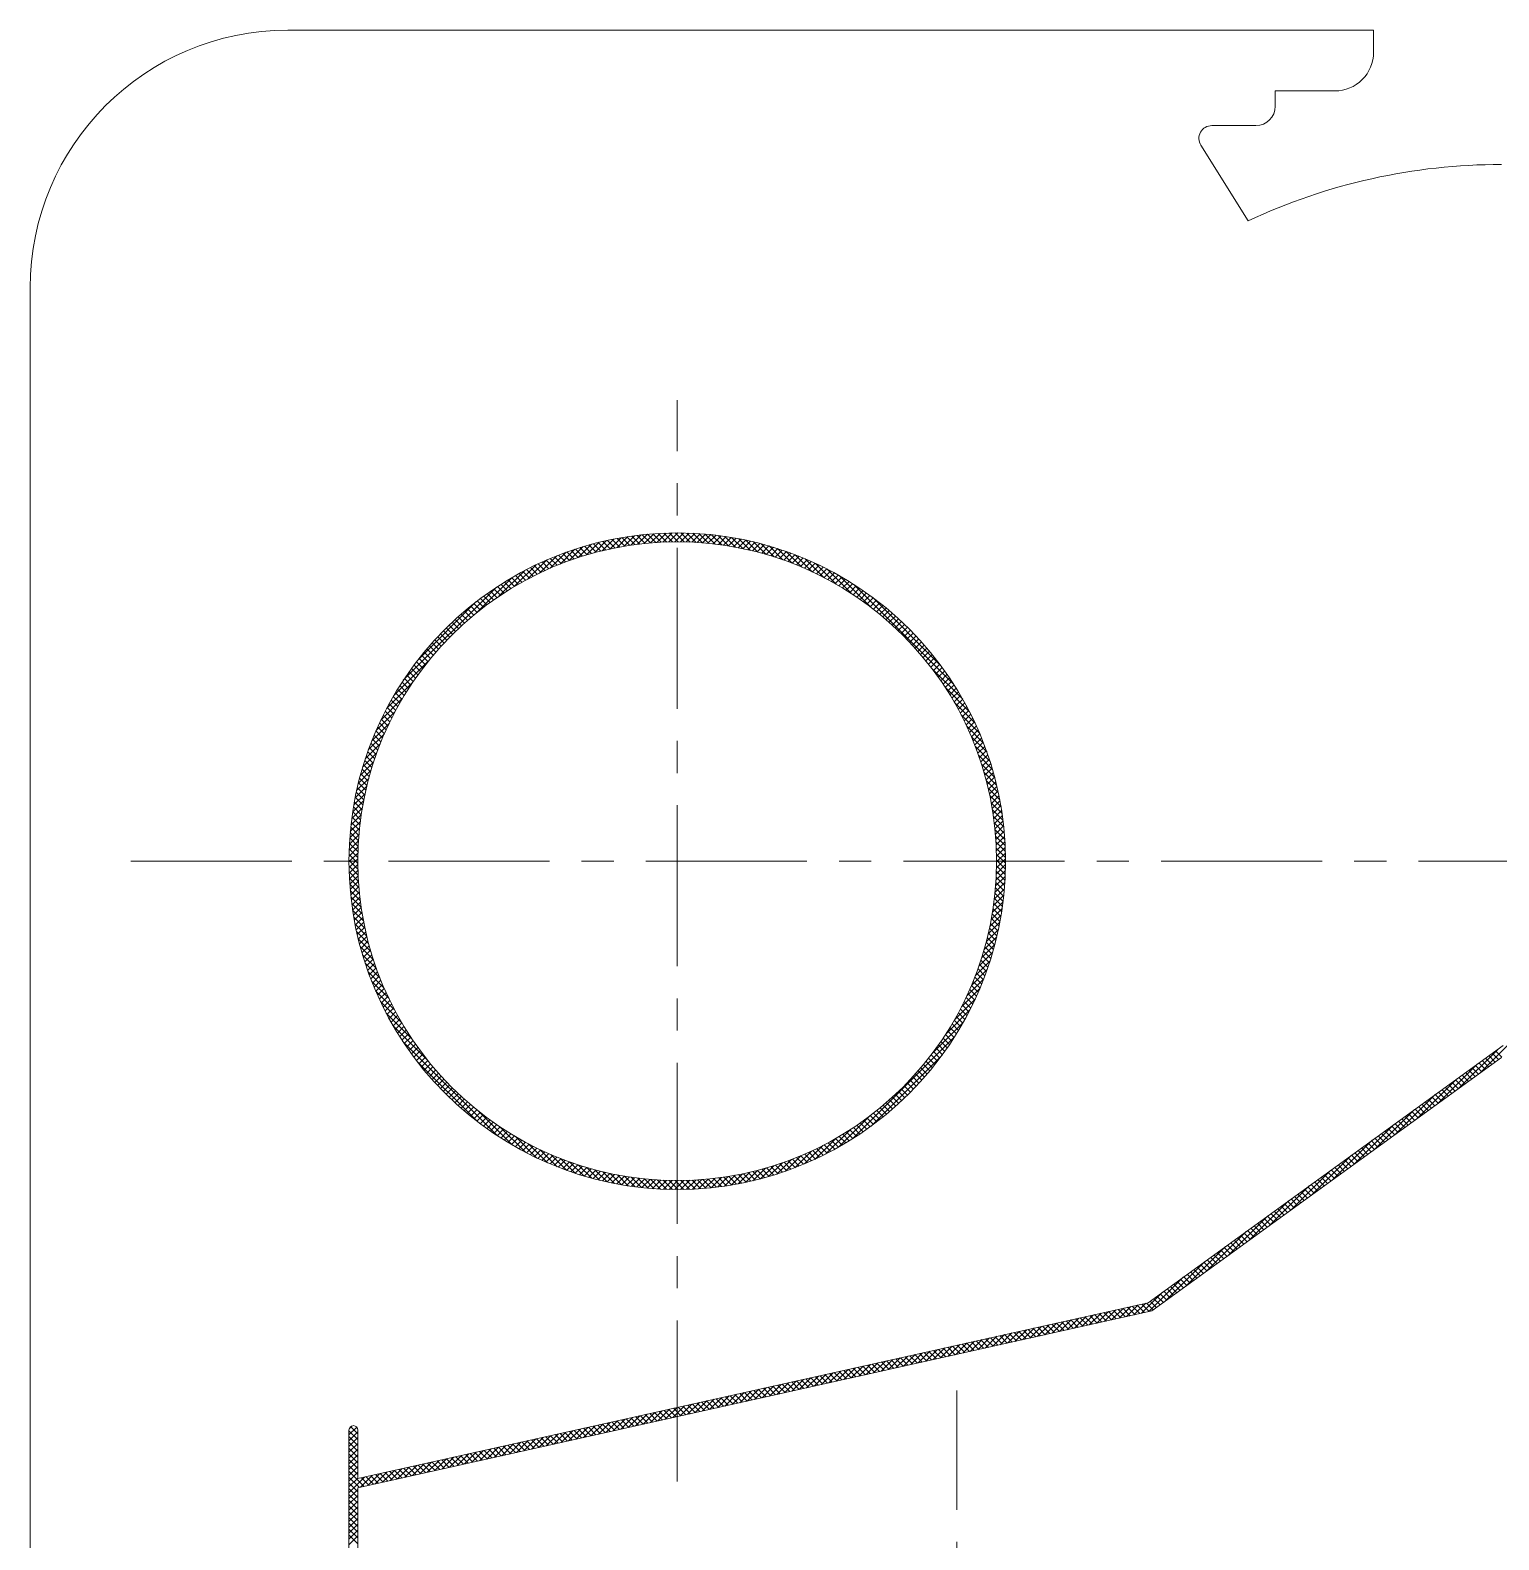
# Model space of a CAD drawing. Header units: millimetres. Extents: x 3108 to 3702, y 1162 to 1582.
# Drawn here: x 3350.9 to 3373.71, y 1254.9 to 1278.34 of the extents above; entities that cross this region are included whole.
import ezdxf

# ---------------------------------------------------------------- set-up
doc = ezdxf.new("R2010")
doc.units = ezdxf.units.MM
doc.linetypes.add('CENTERX2', pattern=[4, 2.5, -0.5, 0.5, -0.5])
for name, color, linetype, lineweight, true_color in [('1', 1, 'Continuous', 18, 0xff0000), ('2', 2, 'Continuous', 18, 0xffff00), ('3', 3, 'CENTERX2', 18, 0x00ff00)]:
    doc.layers.add(name, color=color, linetype=linetype, lineweight=lineweight, true_color=true_color)
pattern_1 = [(45, (2985.516089419809, 728.7765674646269), (-0.04490128060534576, 0.04490128060534577), []), (135, (2985.516089419809, 728.7765674646269), (-0.04490128060534577, -0.04490128060534576), [])]

msp = doc.modelspace()

# ---------------------------------------------------------------- hatches: boundary and pattern name
at = {"layer": '2'}
h = msp.add_hatch(dxfattribs=at)
h.set_pattern_fill('ANSI37', color=256, scale=0.02, style=0)
h.set_pattern_definition(pattern_1)
edge = h.paths.add_edge_path(flags=0)
edge.add_line((3360.947373301995, 1270.393427301221), (3360.947373301995, 1270.53181681727))
edge.add_arc((3360.94737333239, 1265.434023688012), 5.097793129258321, 90.00000034162359, 179.9999999999987)
edge.add_line((3355.849580203132, 1265.434023718407), (3355.98796971918, 1265.434023718407))
edge.add_arc((3360.947373331565, 1265.434023688837), 4.959403612384335, 90.00000034162429, 179.9999999999987, ccw=False)
edge = h.paths.add_edge_path(flags=0)
edge.add_line((3360.947373301995, 1270.53181681727), (3360.947373301995, 1270.393427301221))
edge.add_arc((3360.947373272425, 1265.434023688837), 4.959403612384335, 1.3073986337985843e-12, 89.99999965837583, ccw=False)
edge.add_line((3365.906776884809, 1265.434023718407), (3366.045166400857, 1265.434023718407))
edge.add_arc((3360.947373271599, 1265.434023688012), 5.097793129258264, 0, 89.99999965837641)
h = msp.add_hatch(dxfattribs=at)
h.set_pattern_fill('ANSI37', color=256, scale=0.02, style=0)
h.set_pattern_definition(pattern_1)
edge = h.paths.add_edge_path(flags=0)
edge.add_line((3360.947373301995, 1270.53181681727), (3360.947373301995, 1270.393427301221))
edge.add_arc((3360.947373272425, 1265.434023688837), 4.959403612384335, 1.3073986337985843e-12, 89.99999965837583, ccw=False)
edge.add_line((3365.906776884809, 1265.434023718407), (3366.045166400857, 1265.434023718407))
edge.add_arc((3360.947373271599, 1265.434023688012), 5.097793129258264, 0, 89.99999965837641)
edge = h.paths.add_edge_path(flags=0)
edge.add_arc((3360.94737333239, 1265.434023688012), 5.097793129258321, 90.00000034162359, 179.9999999999987)
edge.add_line((3355.849580203132, 1265.434023718407), (3355.98796971918, 1265.434023718407))
edge.add_arc((3360.947373331565, 1265.434023688837), 4.959403612384335, 90.00000034162429, 179.9999999999987, ccw=False)
edge.add_line((3360.947373301995, 1270.393427301221), (3360.947373301995, 1270.53181681727))
edge = h.paths.add_edge_path(flags=0)
edge.add_arc((3360.947373271599, 1265.434023688012), 5.097793129258264, 0, 89.99999965837641)
edge.add_line((3360.947373301995, 1270.53181681727), (3360.947373301995, 1270.393427301221))
edge.add_arc((3360.947373272425, 1265.434023688837), 4.959403612384335, 1.3073986337985843e-12, 89.99999965837583, ccw=False)
edge.add_arc((3360.947373272425, 1265.434023747977), 4.959403612384278, 270.0000003416236, 360, ccw=False)
edge.add_line((3360.947373301995, 1260.474620135593), (3360.947373301995, 1260.336230619544))
edge.add_arc((3360.947373271599, 1265.434023748802), 5.097793129258321, 270.0000003416236, 359.9999999999987)
edge = h.paths.add_edge_path(flags=0)
edge.add_arc((3360.947373331565, 1265.434023747977), 4.959403612383994, 179.9999999999974, 269.999999658379, ccw=False)
edge.add_arc((3360.947373331565, 1265.434023688837), 4.959403612384335, 90.00000034162429, 179.9999999999987, ccw=False)
edge.add_line((3360.947373301995, 1270.393427301221), (3360.947373301995, 1270.53181681727))
edge.add_arc((3360.94737333239, 1265.434023688012), 5.097793129258321, 90.00000034162359, 179.9999999999987)
edge.add_arc((3360.94737333239, 1265.434023748802), 5.09779312925815, 180, 269.9999996583777)
edge.add_line((3360.947373301995, 1260.336230619544), (3360.947373301995, 1260.474620135593))

# ---------------------------------------------------------------- linework, layer by layer
at = {"layer": '1'}
for p, q in [((3354.898701419799, 1278.339629788266), (3371.760574705775, 1278.339629788266)), ((3371.760574705775, 1277.996440733297), (3371.760574705775, 1278.339629788266)), ((3370.234456533242, 1277.396440733294), (3370.234456533242, 1277.158294931756)), ((3371.160574705776, 1277.396440733294), (3370.234456533242, 1277.396440733294)), ((3369.934456533243, 1276.858294931756), (3369.248901402043, 1276.858294931756)), ((3369.07934485043, 1276.552226200237), (3369.81381113877, 1275.378142477909)), ((3350.898701419799, 1274.339629788266), (3350.898701419799, 1209.088863914539)), ((3360.947373301995, 1270.427008017804), (3360.947373301995, 1270.427008017804)), ((3373.773013512572, 1262.574170670146), (3368.258417234217, 1258.578005624563)), ((3373.747373302007, 1262.384685206493), (3368.316438387537, 1258.449145563232)), ((3368.258417234217, 1258.578005624563), (3355.98796971918, 1255.846100643569)), ((3368.316438387537, 1258.449145563232), (3355.98796971918, 1255.704322693338)), ((3355.849580203132, 1256.598801128429), (3355.849580203132, 1226.801437567586)), ((3355.98796971918, 1256.598801128429), (3355.98796971918, 1255.846100643569)), ((3355.98796971918, 1255.704322693338), (3355.98796971918, 1227.724171009467))]:
    msp.add_line(p, q, dxfattribs=at)
for radius in [5.097793098862894, 4.959403582814048]:
    msp.add_circle((3360.947373301995, 1265.434023718407), radius, dxfattribs=at)
for centre, radius, start, end in [((3354.898701419799, 1274.339629788266), 4, 90, 180), ((3371.160574705776, 1277.996440733295), 0.6000000000000227, 270, 1.693581756785693e-10), ((3369.934456533243, 1277.158294931756), 0.2999999999999545, 270, 0), ((3369.248901402043, 1276.658294931756), 0.2000000000000455, 90, 212.028677327036), ((3373.732959625329, 1267.041693711203), 9.21173723570251, 89.91034881302514, 115.1792525339278), ((3355.918774961156, 1256.598801128429), 0.06919475802442321, 9.119286382692197e-11, 179.9999999999088)]:
    msp.add_arc(centre, radius, start, end, dxfattribs=at)
at = {"layer": '2'}
for p, q in [((3373.407258351137, 1262.138220114663), (3374.007675236436, 1262.738636999963)), ((3373.081115909417, 1261.901880234154), (3373.70180474873, 1262.522569073466)), ((3373.755779828707, 1262.390777015658), (3373.656684363334, 1262.489872481031)), ((3372.754973467697, 1261.665540353645), (3373.37566230701, 1262.286229192958)), ((3373.443360126663, 1262.164381350438), (3373.344264661291, 1262.263476815811)), ((3373.495430077004, 1262.202113961308), (3373.396334611631, 1262.301209426681)), ((3373.547500027344, 1262.239846572178), (3373.448404561972, 1262.338942037551)), ((3373.599569977684, 1262.277579183048), (3373.500474512313, 1262.376674648421)), ((3373.651639928026, 1262.315311793918), (3373.552544462653, 1262.414407259291)), ((3373.703709878366, 1262.353044404788), (3373.604614412994, 1262.452139870161)), ((3372.428831025979, 1261.429200473136), (3373.049519865291, 1262.049889312449)), ((3373.130940424619, 1261.937985685218), (3373.031844959246, 1262.03708115059)), ((3373.183010374959, 1261.975718296088), (3373.083914909588, 1262.074813761461)), ((3373.235080325301, 1262.013450906958), (3373.135984859927, 1262.112546372331)), ((3373.287150275641, 1262.051183517828), (3373.188054810269, 1262.150278983201)), ((3373.339220225982, 1262.088916128698), (3373.240124760609, 1262.188011594071)), ((3373.391290176323, 1262.126648739568), (3373.292194710949, 1262.225744204941)), ((3372.102688584258, 1261.192860592628), (3372.723377423571, 1261.81354943194)), ((3372.766450772234, 1261.673857409128), (3372.667355306862, 1261.7729528745)), ((3372.818520722576, 1261.711590019998), (3372.719425257202, 1261.81068548537)), ((3372.870590672916, 1261.749322630867), (3372.771495207543, 1261.84841809624)), ((3372.922660623256, 1261.787055241737), (3372.823565157884, 1261.88615070711)), ((3372.974730573598, 1261.824787852608), (3372.875635108224, 1261.92388331798)), ((3373.026800523938, 1261.862520463477), (3372.927705058566, 1261.961615928851)), ((3373.078870474279, 1261.900253074348), (3372.979775008906, 1261.99934853972)), ((3371.776546142539, 1260.956520712119), (3372.397234981852, 1261.577209551432)), ((3372.454031070191, 1261.447461743907), (3372.354935604818, 1261.54655720928)), ((3372.506101020531, 1261.485194354777), (3372.407005555159, 1261.58428982015)), ((3372.558170970872, 1261.522926965647), (3372.459075505499, 1261.62202243102)), ((3372.610240921213, 1261.560659576517), (3372.511145455841, 1261.65975504189)), ((3372.662310871553, 1261.598392187387), (3372.563215406181, 1261.69748765276)), ((3372.714380821894, 1261.636124798257), (3372.615285356521, 1261.73522026363)), ((3371.45040370082, 1260.72018083161), (3372.071092540132, 1261.340869670923)), ((3372.141611368147, 1261.221066078687), (3372.042515902774, 1261.32016154406)), ((3372.193681318487, 1261.258798689557), (3372.094585853114, 1261.35789415493)), ((3372.245751268828, 1261.296531300427), (3372.146655803456, 1261.3956267658)), ((3372.297821219169, 1261.334263911297), (3372.198725753796, 1261.43335937667)), ((3372.349891169509, 1261.371996522167), (3372.250795704137, 1261.47109198754)), ((3372.401961119851, 1261.409729133037), (3372.302865654477, 1261.50882459841)), ((3371.1242612591, 1260.483840951101), (3371.744950098413, 1261.104529790414)), ((3371.829191666103, 1260.994670413467), (3371.73009620073, 1261.093765878839)), ((3371.881261616444, 1261.032403024337), (3371.782166151071, 1261.131498489709)), ((3371.933331566784, 1261.070135635207), (3371.834236101412, 1261.169231100579)), ((3371.985401517125, 1261.107868246077), (3371.886306051752, 1261.20696371145)), ((3372.037471467466, 1261.145600856947), (3371.938376002093, 1261.244696322319)), ((3372.089541417806, 1261.183333467817), (3371.990445952434, 1261.28242893319)), ((3370.79811881738, 1260.247501070593), (3371.418807656694, 1260.868189909906)), ((3371.516771964059, 1260.768274748246), (3371.417676498686, 1260.867370213619)), ((3371.5688419144, 1260.806007359116), (3371.469746449027, 1260.905102824489)), ((3371.620911864741, 1260.843739969986), (3371.521816399368, 1260.942835435359)), ((3371.672981815081, 1260.881472580857), (3371.573886349709, 1260.980568046229)), ((3371.725051765422, 1260.919205191726), (3371.625956300049, 1261.018300657099)), ((3371.777121715762, 1260.956937802596), (3371.678026250389, 1261.056033267969)), ((3370.471976375661, 1260.011161190084), (3371.092665214974, 1260.631850029397)), ((3371.152282311674, 1260.504146472156), (3371.053186846302, 1260.603241937529)), ((3371.204352262015, 1260.541879083026), (3371.105256796642, 1260.640974548399)), ((3371.256422212356, 1260.579611693896), (3371.157326746983, 1260.678707159269)), ((3371.308492162696, 1260.617344304766), (3371.209396697324, 1260.716439770139)), ((3371.360562113037, 1260.655076915636), (3371.261466647664, 1260.754172381009)), ((3371.412632063378, 1260.692809526506), (3371.313536598005, 1260.791904991879)), ((3371.464702013719, 1260.730542137376), (3371.365606548346, 1260.829637602749)), ((3370.145833933942, 1259.774821309575), (3370.766522773255, 1260.395510148888)), ((3370.839862609631, 1260.277750806936), (3370.740767144258, 1260.376846272309)), ((3370.891932559971, 1260.315483417806), (3370.792837094599, 1260.414578883179)), ((3370.944002510312, 1260.353216028676), (3370.844907044939, 1260.452311494049)), ((3370.996072460653, 1260.390948639546), (3370.89697699528, 1260.490044104919)), ((3371.048142410993, 1260.428681250416), (3370.94904694562, 1260.527776715789)), ((3371.100212361334, 1260.466413861286), (3371.001116895961, 1260.565509326659)), ((3369.819691492222, 1259.538481429066), (3370.440380331536, 1260.15917026838)), ((3370.527442907587, 1260.051355141715), (3370.428347442214, 1260.150450607088)), ((3370.579512857928, 1260.089087752586), (3370.480417392555, 1260.188183217958)), ((3370.631582808268, 1260.126820363456), (3370.532487342895, 1260.225915828828)), ((3370.683652758609, 1260.164552974326), (3370.584557293236, 1260.263648439698)), ((3370.735722708949, 1260.202285585196), (3370.636627243577, 1260.301381050569)), ((3370.78779265929, 1260.240018196066), (3370.688697193917, 1260.339113661438)), ((3369.493549050503, 1259.302141548558), (3370.114237889816, 1259.922830387871)), ((3370.215023205543, 1259.824959476495), (3370.11592774017, 1259.924054941868)), ((3370.267093155884, 1259.862692087365), (3370.167997690511, 1259.961787552738)), ((3370.319163106224, 1259.900424698235), (3370.220067640852, 1259.999520163608)), ((3370.371233056565, 1259.938157309105), (3370.272137591192, 1260.037252774478)), ((3370.423303006906, 1259.975889919975), (3370.324207541533, 1260.074985385348)), ((3370.475372957246, 1260.013622530845), (3370.376277491874, 1260.112717996218)), ((3369.167406608783, 1259.065801668049), (3369.788095448097, 1259.686490507362)), ((3369.902603503499, 1259.598563811275), (3369.803508038126, 1259.697659276648)), ((3369.954673453839, 1259.636296422145), (3369.855577988467, 1259.735391887518)), ((3370.006743404181, 1259.674029033015), (3369.907647938808, 1259.773124498388)), ((3370.058813354521, 1259.711761643885), (3369.959717889148, 1259.810857109258)), ((3370.110883304862, 1259.749494254755), (3370.011787839489, 1259.848589720128)), ((3370.162953255202, 1259.787226865625), (3370.063857789829, 1259.886322330998)), ((3368.841264167064, 1258.82946178754), (3369.461953006377, 1259.450150626853)), ((3369.538113851114, 1259.334435535185), (3369.439018385742, 1259.433531000557)), ((3369.590183801455, 1259.372168146055), (3369.491088336082, 1259.471263611428)), ((3369.642253751796, 1259.409900756925), (3369.543158286423, 1259.508996222298)), ((3369.694323702136, 1259.447633367795), (3369.595228236763, 1259.546728833168)), ((3369.746393652477, 1259.485365978665), (3369.647298187104, 1259.584461444038)), ((3369.798463602818, 1259.523098589535), (3369.699368137445, 1259.622194054908)), ((3369.850533553159, 1259.560831200405), (3369.751438087786, 1259.659926665778)), ((3368.515121725345, 1258.593121907031), (3369.135810564658, 1259.213810746345)), ((3369.22569414907, 1259.108039869965), (3369.126598683697, 1259.207135335337)), ((3369.277764099411, 1259.145772480834), (3369.178668634038, 1259.244867946207)), ((3369.329834049752, 1259.183505091705), (3369.230738584379, 1259.282600557077)), ((3369.381904000093, 1259.221237702575), (3369.28280853472, 1259.320333167947)), ((3369.433973950433, 1259.258970313444), (3369.33487848506, 1259.358065778817)), ((3369.486043900774, 1259.296702924315), (3369.386948435401, 1259.395798389687)), ((3368.271291205583, 1258.43909394848), (3368.809668122939, 1258.977470865836)), ((3368.913274447027, 1258.881644204744), (3368.814178981654, 1258.980739670117)), ((3368.965344397367, 1258.919376815614), (3368.866248931995, 1259.018472280987)), ((3369.017414347708, 1258.957109426484), (3368.918318882335, 1259.056204891857)), ((3369.069484298049, 1258.994842037354), (3368.970388832676, 1259.093937502727)), ((3369.121554248389, 1259.032574648224), (3369.022458783016, 1259.131670113597)), ((3369.17362419873, 1259.070307259094), (3369.074528733357, 1259.169402724467)), ((3368.155768565712, 1258.41337386982), (3368.483525681219, 1258.741130985327)), ((3368.600854744983, 1258.655248539524), (3368.50175927961, 1258.754344004897)), ((3368.652924695324, 1258.692981150394), (3368.553829229951, 1258.792076615767)), ((3368.704994645664, 1258.730713761264), (3368.605899180291, 1258.829809226637)), ((3368.757064596005, 1258.768446372134), (3368.657969130632, 1258.867541837507)), ((3368.809134546345, 1258.806178983004), (3368.710039080972, 1258.905274448377)), ((3368.861204496686, 1258.843911593874), (3368.762109031313, 1258.943007059247)), ((3367.693678006229, 1258.31049355518), (3367.876062148345, 1258.492877697295)), ((3367.8092006461, 1258.33621363384), (3367.991584788215, 1258.518597775955)), ((3367.983138366617, 1258.374939305783), (3367.867177959903, 1258.490899712497)), ((3367.92472328597, 1258.3619337125), (3368.107107428086, 1258.544317854615)), ((3368.056588021552, 1258.391292212058), (3367.940627614838, 1258.507252618772)), ((3368.130037676488, 1258.407645118334), (3368.014077269774, 1258.523605525048)), ((3368.040245925841, 1258.38765379116), (3368.222630067957, 1258.570037933275)), ((3368.203487331423, 1258.423998024609), (3368.087526924709, 1258.539958431323)), ((3368.276936986358, 1258.440350930885), (3368.160976579644, 1258.556311337598)), ((3368.340504993279, 1258.466585485173), (3368.23442623458, 1258.572664243874)), ((3368.39257494362, 1258.504318096044), (3368.293479478247, 1258.603413561417)), ((3368.444644893961, 1258.542050706914), (3368.345549428588, 1258.641146172287)), ((3368.496714844302, 1258.579783317784), (3368.397619378929, 1258.678878783157)), ((3368.548784794642, 1258.617515928654), (3368.449689329269, 1258.716611394027)), ((3366.653974247393, 1258.07901284724), (3366.836358389508, 1258.261396989355)), ((3366.769496887263, 1258.1047329259), (3366.951881029379, 1258.287117068015)), ((3366.954843197522, 1258.145998617928), (3366.838882790808, 1258.261959024642)), ((3366.885019527134, 1258.13045300456), (3367.06740366925, 1258.312837146675)), ((3367.028292852458, 1258.162351524203), (3366.912332445744, 1258.278311930917)), ((3367.101742507393, 1258.178704430479), (3366.985782100679, 1258.294664837192)), ((3367.000542167005, 1258.15617308322), (3367.18292630912, 1258.338557225335)), ((3367.175192162328, 1258.195057336754), (3367.059231755614, 1258.311017743468)), ((3367.116064806876, 1258.18189316188), (3367.298448948991, 1258.364277303995)), ((3367.248641817263, 1258.211410243029), (3367.13268141055, 1258.327370649743)), ((3367.322091472199, 1258.227763149305), (3367.206131065485, 1258.343723556018)), ((3367.231587446746, 1258.20761324054), (3367.413971588862, 1258.389997382655)), ((3367.395541127134, 1258.24411605558), (3367.279580720421, 1258.360076462294)), ((3367.347110086617, 1258.2333333192), (3367.529494228732, 1258.415717461315)), ((3367.46899078207, 1258.260468961855), (3367.353030375356, 1258.376429368569)), ((3367.542440437005, 1258.276821868131), (3367.426480030291, 1258.392782274845)), ((3367.462632726488, 1258.25905339786), (3367.645016868603, 1258.441437539975)), ((3367.61589009194, 1258.293174774406), (3367.499929685226, 1258.40913518112)), ((3367.689339746875, 1258.309527680681), (3367.573379340162, 1258.425488087395)), ((3367.578155366358, 1258.28477347652), (3367.760539508474, 1258.467157618635)), ((3367.762789401811, 1258.325880586957), (3367.646828995097, 1258.441840993671)), ((3367.836239056746, 1258.342233493232), (3367.720278650032, 1258.458193899946)), ((3367.909688711682, 1258.358586399508), (3367.793728304968, 1258.474546806221)), ((3365.614270488556, 1257.8475321393), (3365.796654630672, 1258.029916281415)), ((3365.729793128427, 1257.87325221796), (3365.912177270543, 1258.055636360075)), ((3365.926548028428, 1257.917057930073), (3365.810587621714, 1258.033018336787)), ((3365.845315768297, 1257.89897229662), (3366.027699910413, 1258.081356438735)), ((3365.999997683363, 1257.933410836348), (3365.884037276649, 1258.049371243062)), ((3366.073447338298, 1257.949763742624), (3365.957486931584, 1258.065724149337)), ((3365.960838408168, 1257.92469237528), (3366.143222550284, 1258.107076517395)), ((3366.146896993233, 1257.966116648899), (3366.03093658652, 1258.082077055613)), ((3366.076361048039, 1257.95041245394), (3366.258745190155, 1258.132796596055)), ((3366.220346648169, 1257.982469555174), (3366.104386241455, 1258.098429961888)), ((3366.293796303104, 1257.99882246145), (3366.177835896391, 1258.114782868164)), ((3366.19188368791, 1257.9761325326), (3366.374267830025, 1258.158516674715)), ((3366.367245958039, 1258.015175367725), (3366.251285551326, 1258.131135774439)), ((3366.30740632778, 1258.00185261126), (3366.489790469896, 1258.184236753375)), ((3366.440695612975, 1258.031528274), (3366.324735206261, 1258.147488680714)), ((3366.51414526791, 1258.047881180276), (3366.398184861196, 1258.16384158699)), ((3366.422928967651, 1258.02757268992), (3366.605313109767, 1258.209956832035)), ((3366.587594922845, 1258.064234086551), (3366.471634516132, 1258.180194493265)), ((3366.538451607522, 1258.05329276858), (3366.720835749637, 1258.235676910695)), ((3366.661044577781, 1258.080586992827), (3366.545084171067, 1258.19654739954)), ((3366.734494232716, 1258.096939899102), (3366.618533826002, 1258.212900305816)), ((3366.807943887652, 1258.113292805377), (3366.691983480938, 1258.229253212091)), ((3366.881393542587, 1258.129645711653), (3366.765433135873, 1258.245606118366)), ((3364.57456672972, 1257.616051431359), (3364.756950871836, 1257.798435573475)), ((3364.690089369591, 1257.641771510019), (3364.872473511706, 1257.824155652135)), ((3364.824803204398, 1257.671764335942), (3364.708842797684, 1257.787724742656)), ((3364.898252859333, 1257.688117242218), (3364.782292452619, 1257.804077648932)), ((3364.805612009461, 1257.667491588679), (3364.987996151577, 1257.849875730795)), ((3364.971702514268, 1257.704470148493), (3364.855742107554, 1257.820430555207)), ((3364.921134649332, 1257.693211667339), (3365.103518791448, 1257.875595809455)), ((3365.045152169203, 1257.720823054769), (3364.92919176249, 1257.836783461482)), ((3365.118601824139, 1257.737175961044), (3365.002641417425, 1257.853136367758)), ((3365.036657289203, 1257.718931745999), (3365.219041431319, 1257.901315888115)), ((3365.192051479074, 1257.753528867319), (3365.076091072361, 1257.869489274033)), ((3365.26550113401, 1257.769881773595), (3365.149540727296, 1257.885842180308)), ((3365.152179929074, 1257.74465182466), (3365.334564071189, 1257.927035966775)), ((3365.338950788945, 1257.78623467987), (3365.222990382231, 1257.902195086584)), ((3365.267702568944, 1257.77037190332), (3365.45008671106, 1257.952756045435)), ((3365.41240044388, 1257.802587586145), (3365.296440037167, 1257.918547992859)), ((3365.485850098816, 1257.818940492421), (3365.369889692102, 1257.934900899134)), ((3365.383225208815, 1257.79609198198), (3365.565609350931, 1257.978476124095)), ((3365.559299753751, 1257.835293398696), (3365.443339347037, 1257.95125380541)), ((3365.498747848686, 1257.82181206064), (3365.681131990801, 1258.004196202755)), ((3365.632749408686, 1257.851646304971), (3365.516789001972, 1257.967606711685)), ((3365.706199063622, 1257.867999211247), (3365.590238656908, 1257.983959617961)), ((3365.779648718556, 1257.884352117522), (3365.663688311843, 1258.000312524236)), ((3365.853098373492, 1257.900705023798), (3365.737137966778, 1258.016665430511)), ((3363.534862970884, 1257.384570723419), (3363.717247112999, 1257.566954865535)), ((3363.650385610754, 1257.410290802079), (3363.83276975287, 1257.592674944195)), ((3363.796508035303, 1257.442823648087), (3363.680547628589, 1257.558784054801)), ((3363.869957690238, 1257.459176554363), (3363.753997283524, 1257.575136961077)), ((3363.765908250625, 1257.436010880739), (3363.94829239274, 1257.618395022855)), ((3363.943407345173, 1257.475529460638), (3363.82744693846, 1257.591489867352)), ((3363.881430890495, 1257.461730959399), (3364.063815032611, 1257.644115101515)), ((3364.016857000109, 1257.491882366913), (3363.900896593395, 1257.607842773627)), ((3364.090306655044, 1257.508235273189), (3363.974346248331, 1257.624195679903)), ((3363.996953530366, 1257.487451038059), (3364.179337672482, 1257.669835180175)), ((3364.16375630998, 1257.524588179464), (3364.047795903266, 1257.640548586178)), ((3364.112476170237, 1257.513171116719), (3364.294860312353, 1257.695555258835)), ((3364.237205964915, 1257.54094108574), (3364.121245558201, 1257.656901492453)), ((3364.31065561985, 1257.557293992015), (3364.194695213137, 1257.673254398729)), ((3364.227998810108, 1257.538891195379), (3364.410382952223, 1257.721275337495)), ((3364.384105274785, 1257.57364689829), (3364.268144868072, 1257.689607305004)), ((3364.457554929721, 1257.589999804566), (3364.341594523007, 1257.705960211279)), ((3364.343521449978, 1257.564611274039), (3364.525905592094, 1257.746995416155)), ((3364.531004584656, 1257.606352710841), (3364.415044177942, 1257.722313117555)), ((3364.459044089849, 1257.590331352699), (3364.641428231965, 1257.772715494815)), ((3364.604454239592, 1257.622705617116), (3364.488493832878, 1257.73866602383)), ((3364.677903894527, 1257.639058523392), (3364.561943487813, 1257.755018930106)), ((3364.751353549462, 1257.655411429667), (3364.635393142748, 1257.771371836381)), ((3362.495159212047, 1257.153090015479), (3362.677543354163, 1257.335474157595)), ((3362.610681851918, 1257.178810094139), (3362.793065994033, 1257.361194236255)), ((3362.768212866209, 1257.213882960232), (3362.652252459494, 1257.329843366946)), ((3362.841662521143, 1257.230235866508), (3362.72570211443, 1257.346196273221)), ((3362.726204491788, 1257.204530172799), (3362.908588633904, 1257.386914314915)), ((3362.915112176079, 1257.246588772783), (3362.799151769365, 1257.362549179497)), ((3362.841727131659, 1257.230250251459), (3363.024111273775, 1257.412634393575)), ((3362.988561831014, 1257.262941679058), (3362.872601424301, 1257.378902085772)), ((3363.06201148595, 1257.279294585334), (3362.946051079236, 1257.395254992048)), ((3362.95724977153, 1257.255970330119), (3363.139633913646, 1257.438354472235)), ((3363.135461140885, 1257.295647491609), (3363.019500734171, 1257.411607898323)), ((3363.072772411401, 1257.281690408779), (3363.255156553516, 1257.464074550895)), ((3363.20891079582, 1257.312000397885), (3363.092950389106, 1257.427960804598)), ((3363.282360450756, 1257.32835330416), (3363.166400044042, 1257.444313710874)), ((3363.188295051271, 1257.307410487439), (3363.370679193387, 1257.489794629555)), ((3363.355810105691, 1257.344706210435), (3363.239849698977, 1257.460666617149)), ((3363.303817691142, 1257.333130566099), (3363.486201833258, 1257.515514708215)), ((3363.429259760626, 1257.361059116711), (3363.313299353912, 1257.477019523424)), ((3363.502709415562, 1257.377412022986), (3363.386749008848, 1257.4933724297)), ((3363.419340331013, 1257.358850644759), (3363.601724473128, 1257.541234786875)), ((3363.576159070497, 1257.393764929261), (3363.460198663783, 1257.509725335975)), ((3363.649608725432, 1257.410117835537), (3363.533648318719, 1257.52607824225)), ((3363.723058380368, 1257.426470741812), (3363.607097973654, 1257.542431148526)), ((3361.455455453211, 1256.921609307539), (3361.637839595327, 1257.103993449655)), ((3361.666468042179, 1256.968589366102), (3361.550507635464, 1257.084549772816)), ((3361.570978093082, 1256.947329386199), (3361.753362235197, 1257.129713528314)), ((3361.739917697113, 1256.984942272377), (3361.6239572904, 1257.100902679091)), ((3361.686500732952, 1256.973049464859), (3361.868884875068, 1257.155433606975)), ((3361.813367352049, 1257.001295178653), (3361.697406945335, 1257.117255585367)), ((3361.886817006984, 1257.017648084928), (3361.770856600271, 1257.133608491642)), ((3361.802023372823, 1256.998769543519), (3361.984407514939, 1257.181153685634)), ((3361.96026666192, 1257.034000991203), (3361.844306255206, 1257.149961397917)), ((3361.917546012693, 1257.024489622179), (3362.099930154809, 1257.206873764295)), ((3362.033716316855, 1257.050353897479), (3361.917755910141, 1257.166314304193)), ((3362.10716597179, 1257.066706803754), (3361.991205565076, 1257.182667210468)), ((3362.033068652564, 1257.050209700839), (3362.21545279468, 1257.232593842955)), ((3362.180615626726, 1257.08305971003), (3362.064655220012, 1257.199020116743)), ((3362.254065281661, 1257.099412616305), (3362.138104874947, 1257.215373023019)), ((3362.148591292435, 1257.075929779499), (3362.330975434551, 1257.258313921615)), ((3362.327514936596, 1257.11576552258), (3362.211554529883, 1257.231725929294)), ((3362.264113932305, 1257.101649858159), (3362.446498074421, 1257.284034000275)), ((3362.400964591532, 1257.132118428856), (3362.285004184818, 1257.248078835569)), ((3362.474414246467, 1257.148471335131), (3362.358453839753, 1257.264431741845)), ((3362.379636572176, 1257.127369936819), (3362.562020714292, 1257.309754078935)), ((3362.547863901402, 1257.164824241406), (3362.431903494688, 1257.28078464812)), ((3362.621313556338, 1257.181177147682), (3362.505353149624, 1257.297137554395)), ((3362.694763211273, 1257.197530053957), (3362.578802804559, 1257.313490460671)), ((3360.415751694375, 1256.690128599599), (3360.59813583649, 1256.872512741714)), ((3360.638172873083, 1256.739648678247), (3360.52221246637, 1256.855609084961)), ((3360.531274334245, 1256.715848678259), (3360.713658476361, 1256.898232820374)), ((3360.711622528019, 1256.756001584522), (3360.595662121305, 1256.871961991236)), ((3360.646796974116, 1256.741568756919), (3360.829181116231, 1256.923952899034)), ((3360.785072182954, 1256.772354490798), (3360.669111776241, 1256.888314897511)), ((3360.85852183789, 1256.788707397073), (3360.742561431176, 1256.904667803787)), ((3360.762319613987, 1256.767288835579), (3360.944703756102, 1256.949672977694)), ((3360.931971492825, 1256.805060303348), (3360.816011086111, 1256.921020710062)), ((3360.877842253857, 1256.793008914239), (3361.060226395973, 1256.975393056355)), ((3361.00542114776, 1256.821413209624), (3360.889460741047, 1256.937373616337)), ((3361.078870802696, 1256.837766115899), (3360.962910395982, 1256.953726522613)), ((3360.993364893728, 1256.818728992899), (3361.175749035844, 1257.001113135015)), ((3361.152320457631, 1256.854119022174), (3361.036360050917, 1256.970079428888)), ((3361.108887533599, 1256.844449071559), (3361.291271675714, 1257.026833213675)), ((3361.225770112566, 1256.87047192845), (3361.109809705853, 1256.986432335164)), ((3361.299219767502, 1256.886824834725), (3361.183259360788, 1257.002785241439)), ((3361.224410173469, 1256.870169150219), (3361.406794315585, 1257.052553292335)), ((3361.372669422437, 1256.903177741), (3361.256709015723, 1257.019138147714)), ((3361.446119077372, 1256.919530647276), (3361.330158670658, 1257.03549105399)), ((3361.33993281334, 1256.895889228879), (3361.522316955456, 1257.078273370994)), ((3361.519568732308, 1256.935883553551), (3361.403608325594, 1257.051843960265)), ((3361.593018387243, 1256.952236459827), (3361.477057980529, 1257.06819686654)), ((3355.849580203132, 1256.52428260768), (3355.970292463041, 1256.644994867589)), ((3355.851841627018, 1256.616346592777), (3355.901229496809, 1256.665734462568)), ((3355.98796971918, 1256.540513526773), (3355.875605337532, 1256.652877908421)), ((3359.260525295667, 1256.432927812999), (3359.442909437783, 1256.615311955114)), ((3359.376047935538, 1256.458647891659), (3359.558432077654, 1256.641032033774)), ((3359.491570575409, 1256.484367970319), (3359.673954717524, 1256.666752112434)), ((3359.609877703989, 1256.510707990392), (3359.493917297275, 1256.626668397106)), ((3359.683327358925, 1256.527060896667), (3359.567366952211, 1256.643021303381)), ((3359.607093215279, 1256.510088048979), (3359.789477357395, 1256.692472191094)), ((3359.75677701386, 1256.543413802942), (3359.640816607146, 1256.659374209656)), ((3359.830226668795, 1256.559766709218), (3359.714266262081, 1256.675727115932)), ((3359.72261585515, 1256.535808127639), (3359.904999997265, 1256.718192269754)), ((3359.90367632373, 1256.576119615493), (3359.787715917016, 1256.692080022207)), ((3359.838138495021, 1256.561528206299), (3360.020522637136, 1256.743912348414)), ((3359.977125978666, 1256.592472521769), (3359.861165571952, 1256.708432928483)), ((3360.050575633601, 1256.608825428044), (3359.934615226887, 1256.724785834758)), ((3359.953661134892, 1256.587248284959), (3360.136045277007, 1256.769632427074)), ((3360.124025288536, 1256.625178334319), (3360.008064881823, 1256.741138741033)), ((3360.069183774762, 1256.612968363619), (3360.251567916878, 1256.795352505735)), ((3360.197474943472, 1256.641531240595), (3360.081514536758, 1256.757491647309)), ((3360.270924598407, 1256.65788414687), (3360.154964191693, 1256.773844553584)), ((3360.184706414633, 1256.638688442279), (3360.367090556749, 1256.821072584394)), ((3360.344374253342, 1256.674237053145), (3360.228413846629, 1256.790197459859)), ((3360.300229054503, 1256.664408520939), (3360.482613196619, 1256.846792663054)), ((3360.417823908278, 1256.690589959421), (3360.301863501564, 1256.806550366135)), ((3360.491273563213, 1256.706942865696), (3360.375313156499, 1256.82290327241)), ((3360.564723218148, 1256.723295771972), (3360.448762811434, 1256.839256178685)), ((3355.98796971918, 1256.450710965562), (3355.849580203132, 1256.589100481611)), ((3355.849580203132, 1256.43448004647), (3355.98796971918, 1256.572869562518)), ((3355.98796971918, 1256.360908404351), (3355.849580203132, 1256.4992979204)), ((3355.849580203132, 1256.344677485259), (3355.98796971918, 1256.483067001308)), ((3355.98796971918, 1256.271105843141), (3355.849580203132, 1256.409495359189)), ((3355.849580203132, 1256.254874924048), (3355.98796971918, 1256.393264440097)), ((3358.220821536831, 1256.201447105058), (3358.403205678947, 1256.383831247174)), ((3358.336344176702, 1256.227167183718), (3358.518728318817, 1256.409551325834)), ((3358.508132879959, 1256.265414396262), (3358.392172473245, 1256.381374802975)), ((3358.451866816572, 1256.252887262378), (3358.634250958688, 1256.435271404494)), ((3358.581582534895, 1256.281767302537), (3358.465622128181, 1256.397727709251)), ((3358.65503218983, 1256.298120208812), (3358.539071783116, 1256.414080615526)), ((3358.567389456443, 1256.278607341038), (3358.749773598558, 1256.460991483154)), ((3358.728481844765, 1256.314473115088), (3358.612521438051, 1256.430433521801)), ((3358.682912096313, 1256.304327419698), (3358.865296238429, 1256.486711561814)), ((3358.8019314997, 1256.330826021363), (3358.685971092987, 1256.446786428077)), ((3358.875381154636, 1256.347178927638), (3358.759420747922, 1256.463139334352)), ((3358.798434736184, 1256.330047498358), (3358.9808188783, 1256.512431640474)), ((3358.948830809571, 1256.363531833914), (3358.832870402857, 1256.479492240627)), ((3359.022280464506, 1256.379884740189), (3358.906320057793, 1256.495845146903)), ((3358.913957376055, 1256.355767577018), (3359.096341518171, 1256.538151719134)), ((3359.095730119442, 1256.396237646464), (3358.979769712728, 1256.512198053178)), ((3359.029480015926, 1256.381487655679), (3359.211864158041, 1256.563871797794)), ((3359.169179774377, 1256.41259055274), (3359.053219367663, 1256.528550959453)), ((3359.242629429312, 1256.428943459015), (3359.126669022598, 1256.544903865729)), ((3359.145002655796, 1256.407207734338), (3359.327386797912, 1256.589591876454)), ((3359.316079084248, 1256.44529636529), (3359.200118677534, 1256.561256772004)), ((3359.389528739183, 1256.461649271566), (3359.273568332469, 1256.57760967828)), ((3359.462978394119, 1256.478002177841), (3359.347017987404, 1256.593962584555)), ((3359.536428049053, 1256.494355084117), (3359.42046764234, 1256.61031549083)), ((3355.98796971918, 1256.18130328193), (3355.849580203132, 1256.319692797979)), ((3355.849580203132, 1256.165072362837), (3355.98796971918, 1256.303461878886)), ((3355.98796971918, 1256.09150072072), (3355.849580203132, 1256.229890236768)), ((3355.849580203132, 1256.075269801627), (3355.98796971918, 1256.213659317675)), ((3357.181117777995, 1255.969966397118), (3357.36350192011, 1256.152350539234)), ((3357.296640417865, 1255.995686475778), (3357.479024559981, 1256.178070617894)), ((3357.479837710865, 1256.036473708406), (3357.363877304151, 1256.15243411512)), ((3357.412163057736, 1256.021406554438), (3357.594547199852, 1256.203790696554)), ((3357.5532873658, 1256.052826614682), (3357.437326959086, 1256.168787021396)), ((3357.626737020735, 1256.069179520957), (3357.510776614021, 1256.185139927671)), ((3357.527685697607, 1256.047126633098), (3357.710069839722, 1256.229510775214)), ((3357.70018667567, 1256.085532427232), (3357.584226268957, 1256.201492833947)), ((3357.643208337477, 1256.072846711758), (3357.825592479593, 1256.255230853874)), ((3357.773636330606, 1256.101885333508), (3357.657675923892, 1256.217845740222)), ((3357.847085985541, 1256.118238239783), (3357.731125578827, 1256.234198646497)), ((3357.758730977348, 1256.098566790418), (3357.941115119464, 1256.280950932534)), ((3357.920535640476, 1256.134591146058), (3357.804575233763, 1256.250551552773)), ((3357.874253617219, 1256.124286869078), (3358.056637759335, 1256.306671011194)), ((3357.993985295412, 1256.150944052334), (3357.878024888698, 1256.266904459048)), ((3358.067434950347, 1256.167296958609), (3357.951474543633, 1256.283257365323)), ((3357.989776257089, 1256.150006947739), (3358.172160399205, 1256.332391089854)), ((3358.140884605282, 1256.183649864885), (3358.024924198568, 1256.299610271599)), ((3358.214334260218, 1256.20000277116), (3358.098373853504, 1256.315963177874)), ((3358.10529889696, 1256.175727026398), (3358.287683039076, 1256.358111168514)), ((3358.287783915153, 1256.216355677435), (3358.17182350844, 1256.332316084149)), ((3358.361233570089, 1256.232708583711), (3358.245273163374, 1256.348668990425)), ((3358.434683225024, 1256.249061489986), (3358.31872281831, 1256.3650218967)), ((3355.98796971918, 1256.001698159509), (3355.849580203132, 1256.140087675557)), ((3355.849580203132, 1255.985467240416), (3355.98796971918, 1256.123856756465)), ((3355.98796971918, 1255.911895598298), (3355.849580203132, 1256.050285114347)), ((3355.849580203132, 1255.895664679205), (3355.98796971918, 1256.034054195254)), ((3356.084294267093, 1255.725768489174), (3355.849580203132, 1255.960482553136)), ((3355.849580203132, 1255.805862117995), (3355.98796971918, 1255.944251634043)), ((3356.141414019158, 1255.738485689178), (3356.323798161274, 1255.920869831294)), ((3356.256936659029, 1255.764205767838), (3356.439320801145, 1255.946589909954)), ((3356.45154254177, 1255.807533020551), (3356.335582135056, 1255.923493427265)), ((3356.3724592989, 1255.789925846498), (3356.554843441015, 1255.972309988614)), ((3356.524992196705, 1255.823885926827), (3356.409031789991, 1255.939846333541)), ((3356.59844185164, 1255.840238833102), (3356.482481444927, 1255.956199239816)), ((3356.48798193877, 1255.815645925158), (3356.670366080886, 1255.998030067274)), ((3356.671891506576, 1255.856591739377), (3356.555931099862, 1255.972552146091)), ((3356.603504578641, 1255.841366003818), (3356.785888720756, 1256.023750145934)), ((3356.745341161511, 1255.872944645653), (3356.629380754797, 1255.988905052367)), ((3356.818790816446, 1255.889297551928), (3356.702830409733, 1256.005257958642)), ((3356.719027218512, 1255.867086082478), (3356.901411360627, 1256.049470224594)), ((3356.892240471382, 1255.905650458204), (3356.776280064668, 1256.021610864918)), ((3356.834549858382, 1255.892806161138), (3357.016934000498, 1256.075190303254)), ((3356.965690126317, 1255.922003364479), (3356.849729719603, 1256.037963771193)), ((3357.039139781252, 1255.938356270754), (3356.923179374538, 1256.054316677468)), ((3356.950072498253, 1255.918526239798), (3357.132456640369, 1256.100910381914)), ((3357.112589436188, 1255.95470917703), (3356.996629029474, 1256.070669583743)), ((3357.065595138124, 1255.944246318458), (3357.247979280239, 1256.126630460574)), ((3357.186039091123, 1255.971062083305), (3357.07007868441, 1256.087022490019)), ((3357.259488746059, 1255.98741498958), (3357.143528339344, 1256.103375396294)), ((3357.332938400993, 1256.003767895856), (3357.21697799428, 1256.11972830257)), ((3357.406388055929, 1256.020120802131), (3357.290427649215, 1256.136081208845)), ((3356.010844612158, 1255.709415582899), (3355.849580203132, 1255.870679991925)), ((3355.849580203132, 1255.626256995573), (3356.092752881532, 1255.869429673973)), ((3355.849580203132, 1255.716059556784), (3355.98796971918, 1255.854449072833)), ((3355.98796971918, 1255.642487914666), (3355.849580203132, 1255.780877430715)), ((3355.98796971918, 1255.552685353455), (3355.849580203132, 1255.691074869504)), ((3356.025891379287, 1255.712765610518), (3356.208275521403, 1255.895149752634)), ((3356.157743922029, 1255.74212139545), (3356.041783515314, 1255.858081802164)), ((3356.231193576964, 1255.758474301725), (3356.11523317025, 1255.874434708439)), ((3356.304643231899, 1255.774827208001), (3356.188682825185, 1255.890787614715)), ((3356.378092886835, 1255.791180114276), (3356.262132480121, 1255.90714052099)), ((3355.849580203132, 1255.536454434363), (3355.98796971918, 1255.674843950411)), ((3355.98796971918, 1255.462882792245), (3355.849580203132, 1255.601272308293)), ((3355.849580203132, 1255.446651873152), (3355.98796971918, 1255.585041389201)), ((3355.98796971918, 1255.373080231034), (3355.849580203132, 1255.511469747083)), ((3355.849580203132, 1255.356849311941), (3355.98796971918, 1255.49523882799)), ((3355.98796971918, 1255.283277669823), (3355.849580203132, 1255.421667185872)), ((3355.849580203132, 1255.26704675073), (3355.98796971918, 1255.405436266779)), ((3355.98796971918, 1255.193475108613), (3355.849580203132, 1255.331864624661)), ((3355.849580203132, 1255.17724418952), (3355.98796971918, 1255.315633705568)), ((3355.98796971918, 1255.103672547402), (3355.849580203132, 1255.24206206345)), ((3355.849580203132, 1255.087441628309), (3355.98796971918, 1255.225831144358)), ((3355.98796971918, 1255.013869986191), (3355.849580203132, 1255.15225950224)), ((3355.849580203132, 1254.997639067098), (3355.98796971918, 1255.136028583147)), ((3355.98796971918, 1254.92406742498), (3355.849580203132, 1255.062456941029)), ((3355.849580203132, 1254.907836505888), (3355.98796971918, 1255.046226021936)), ((3355.98796971918, 1254.83426486377), (3355.849580203132, 1254.972654379818)), ((3355.849580203132, 1254.818033944677), (3355.98796971918, 1254.956423460726))]:
    msp.add_line(p, q, dxfattribs=at)
at = {"layer": '3'}
for p, q in [((3360.947373301995, 1255.802676602941), (3360.947373301995, 1272.591967034964)), ((3352.461000746865, 1265.434023718407), (3396.328456344104, 1265.434023718407)), ((3365.287373301995, 1227.36218633149), (3365.287373301995, 1257.212558800323))]:
    msp.add_line(p, q, dxfattribs=at)

doc.saveas('drawing.dxf')
